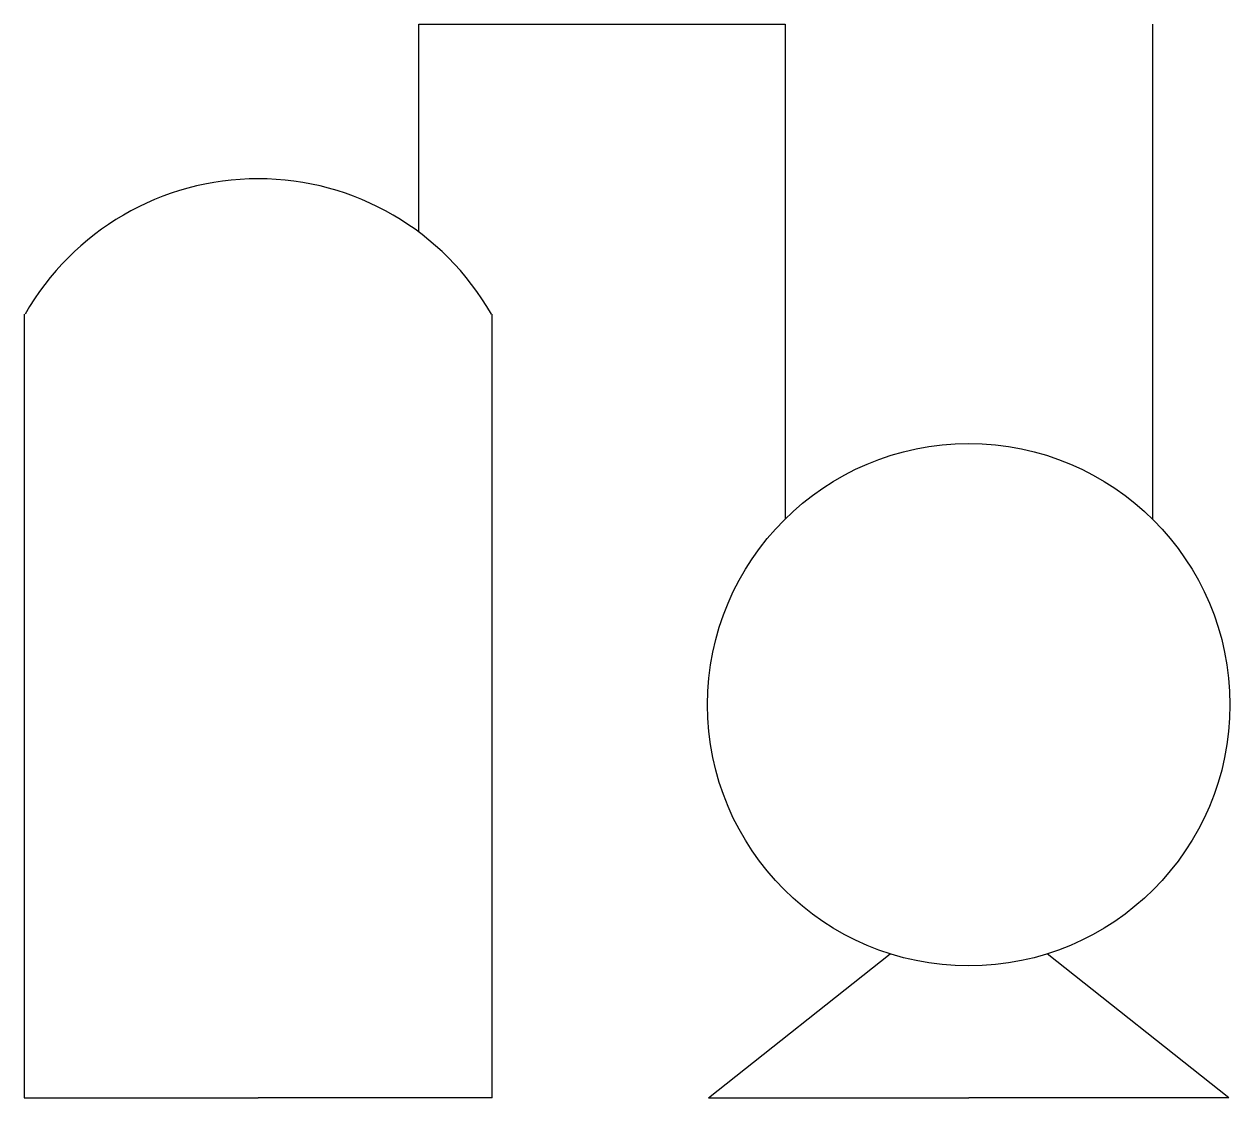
# Model space of a CAD drawing. Header units: millimetres. Extents: x 0 to 1, y 0 to 0.89.
import ezdxf

# ---------------------------------------------------------------- set-up
doc = ezdxf.new("R2010")
doc.units = ezdxf.units.MM

msp = doc.modelspace()

# ---------------------------------------------------------------- linework, layer by layer
for p, q in [((0.3277, 0.7185), (0.3277, 0.8913)), ((0.3277, 0.8913), (0.6316, 0.8913)), ((0.6316, 0.8913), (0.6316, 0.4804)), ((0.9365, 0.8913), (0.9365, 0.4804)), ((0, 0.6505), (0, 0)), ((0.3886, 0), (0.3886, 0.6505)), ((0.5681, 0), (0.7189, 0.1195)), ((1, 0), (0.8492, 0.1195)), ((0, 0), (0.1943, 0)), ((0.3886, 0), (0.1943, 0)), ((0.5681, 0), (0.7841, 0)), ((1, 0), (0.7841, 0))]:
    msp.add_line(p, q)
msp.add_circle((0.7841, 0.3263), 0.2168)
msp.add_arc((0.1943, 0.5401), 0.2228, 29.6937, 150.3063)

doc.saveas('drawing.dxf')
